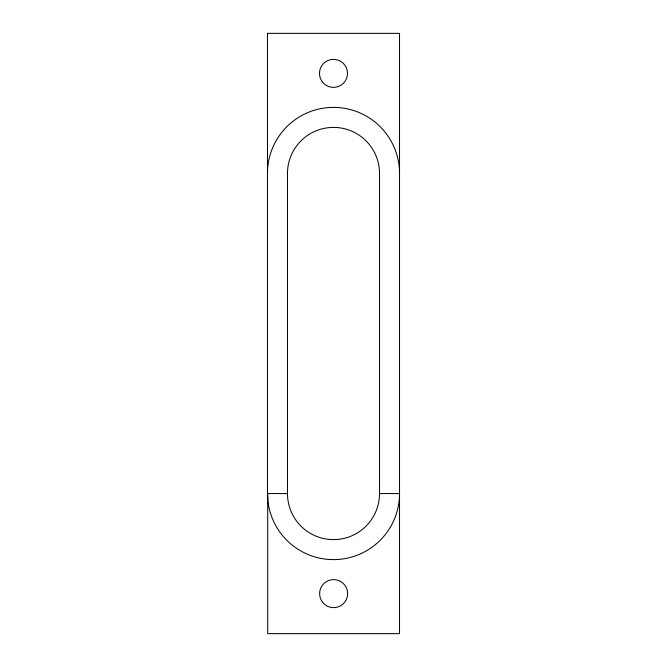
<?xml version="1.0" encoding="UTF-8"?>
<svg xmlns="http://www.w3.org/2000/svg" width="667" height="667" viewBox="0 0 667 667"><rect width="100%" height="100%" fill="white"/><g stroke="black" fill="none" stroke-linecap="round" stroke-linejoin="round"><path stroke-width="1" d="M287.477 493.58L287.477 173.42A46.023 46.023 0 0 1 333.5 127.397A46.023 46.023 0 0 1 379.523 173.42L379.523 493.58A46.023 46.023 0 0 1 333.5 539.603A46.023 46.023 0 0 1 287.477 493.58L267.467 493.58L267.467 33.35L399.533 33.35L399.533 633.65L267.717 633.65L267.717 493.58M379.523 493.58L399.533 493.58A66.033 66.033 0 0 1 333.5 559.613A66.033 66.033 0 0 1 267.467 493.58L267.717 499.333M267.467 173.42A66.033 66.033 0 0 1 333.5 107.387A66.033 66.033 0 0 1 399.533 173.42M326.622 605.761A14.007 14.007 0 0 0 347.632 593.63A14.007 14.007 0 0 0 326.622 581.499A14.007 14.007 0 0 0 326.622 605.761M326.497 85.501A14.007 14.007 0 0 0 347.507 73.37A14.007 14.007 0 0 0 326.497 61.239A14.007 14.007 0 0 0 326.497 85.501"/></g></svg>
